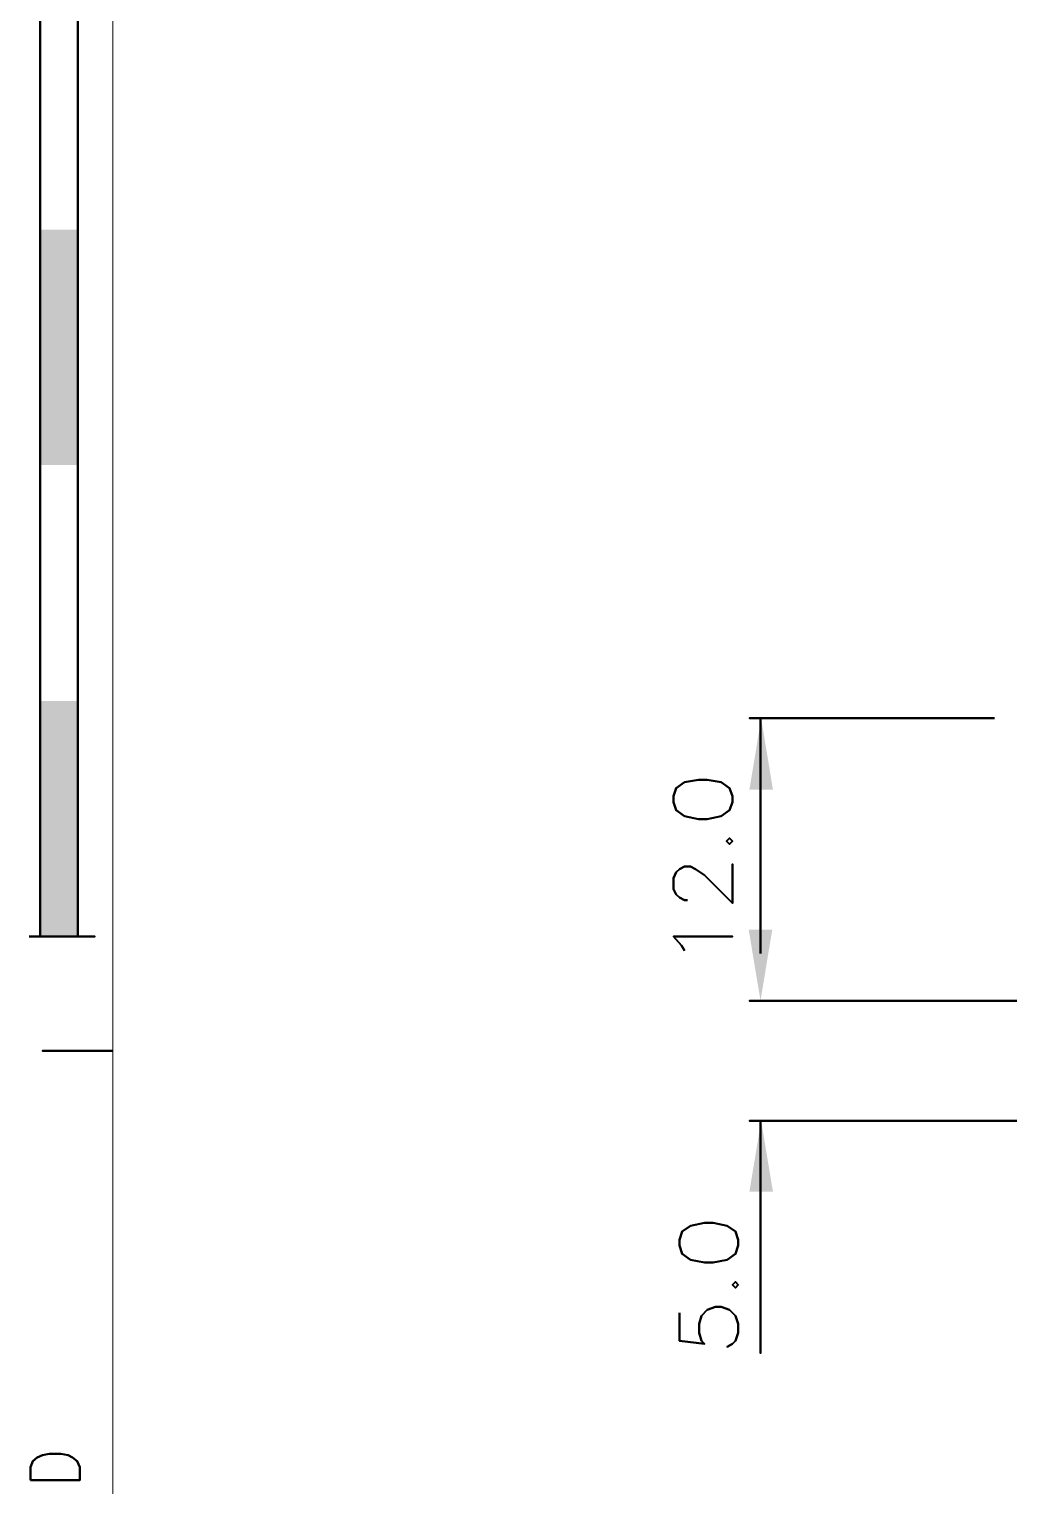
# Model space of a CAD drawing. Header units: millimetres. Extents: x 20 to 2064, y 18 to 2964.
# Drawn here: x 27 to 492, y 1304 to 1995 of the extents above; entities that cross this region are included whole.
import ezdxf

# ---------------------------------------------------------------- set-up
doc = ezdxf.new("R2010")
doc.units = ezdxf.units.MM
doc.header["$MEASUREMENT"] = 0
doc.layers.get('0').update_dxf_attribs({"linetype": 'CONTINUOUS'})

msp = doc.modelspace()

# ---------------------------------------------------------------- hatches: boundary and pattern name
at = {"true_color": 0x000007}
for points in [[(50.36, 1900.2), (32.15, 1900.2), (32.15, 1788.5), (50.36, 1788.5)], [(50.36, 1676.39), (32.15, 1676.39), (32.15, 1564.62), (50.36, 1564.62)], [(379.96, 1634.32), (374.37, 1667.98), (368.78, 1634.32)], [(374.04, 1534.11), (374.04, 1534.18), (379.63, 1567.78), (368.46, 1567.78)], [(379.96, 1443.45), (374.37, 1477.04), (368.78, 1443.45)]]:
    msp.add_hatch(color=0, dxfattribs=at).paths.add_polyline_path(points)

# ---------------------------------------------------------------- linework, layer by layer
at = {"color": 0, "linetype": 'Continuous', "lineweight": 20, "true_color": 0x000007}
msp.add_lwpolyline([(66.54, 56.81), (66.54, 2963.69)], close=True, dxfattribs=at)
at = {"color": 0, "linetype": 'Continuous', "lineweight": 40, "true_color": 0x000007}
for points in [[(32.15, 1564.62), (32.15, 2682.81)], [(49.97, 1564.62), (49.97, 2682.81)], [(485.09, 1668.31), (368.78, 1668.31)], [(368.78, 1668.31), (368.78, 1668.31)], [(374.04, 1556.53), (374.04, 1668.31)], [(374.04, 1668.31), (374.04, 1668.31)], [(334.07, 1635.04), (332.69, 1631.16)], [(337.95, 1637.87), (334.07, 1635.04)], [(334.07, 1635.04), (334.07, 1635.04)], [(344.59, 1638.92), (337.95, 1637.87)], [(337.95, 1637.87), (337.95, 1637.87)], [(348.8, 1638.92), (344.59, 1638.92)], [(344.59, 1638.92), (344.59, 1638.92)], [(355.44, 1637.87), (348.8, 1638.92)], [(348.8, 1638.92), (348.8, 1638.92)], [(359.32, 1635.04), (355.44, 1637.87)], [(355.44, 1637.87), (355.44, 1637.87)], [(360.7, 1631.16), (359.32, 1635.04)], [(359.32, 1635.04), (359.32, 1635.04)], [(332.69, 1631.16), (332.69, 1631.16)], [(332.69, 1631.16), (332.69, 1628.4)], [(332.69, 1628.4), (334.07, 1624.52)], [(332.69, 1628.4), (332.69, 1628.4)], [(359.32, 1624.52), (360.7, 1628.4)], [(360.7, 1628.4), (360.7, 1631.16)], [(360.7, 1631.16), (360.7, 1631.16)], [(360.7, 1628.4), (360.7, 1628.4)], [(334.07, 1624.52), (334.07, 1624.52)], [(334.07, 1624.52), (337.95, 1621.76)], [(337.95, 1621.76), (337.95, 1621.76)], [(337.95, 1621.76), (344.59, 1620.31)], [(344.59, 1620.31), (344.59, 1620.31)], [(344.59, 1620.31), (348.8, 1620.31)], [(348.8, 1620.31), (355.44, 1621.76)], [(348.8, 1620.31), (348.8, 1620.31)], [(355.44, 1621.76), (359.32, 1624.52)], [(355.44, 1621.76), (355.44, 1621.76)], [(359.32, 1624.52), (359.32, 1624.52)], [(359.32, 1611.24), (357.94, 1609.79)], [(357.94, 1609.79), (359.32, 1608.41)], [(357.94, 1609.79), (357.94, 1609.79)], [(360.7, 1609.79), (359.32, 1611.24)], [(359.32, 1611.24), (359.32, 1611.24)], [(359.32, 1608.41), (360.7, 1609.79)], [(359.32, 1608.41), (359.32, 1608.41)], [(360.7, 1609.79), (360.7, 1609.79)], [(335.52, 1596.51), (337.95, 1597.89)], [(337.95, 1597.89), (337.95, 1597.89)], [(337.95, 1597.89), (340.78, 1597.89)], [(340.78, 1597.89), (340.78, 1597.89)], [(340.78, 1597.89), (343.21, 1596.51)], [(360.7, 1580.4), (360.7, 1598.94)], [(360.7, 1598.94), (360.7, 1598.94)], [(332.69, 1592.3), (334.07, 1595.13)], [(332.69, 1587.04), (332.69, 1592.3)], [(332.69, 1592.3), (332.69, 1592.3)], [(334.07, 1595.13), (335.52, 1596.51)], [(334.07, 1595.13), (334.07, 1595.13)], [(335.52, 1596.51), (335.52, 1596.51)], [(343.21, 1596.51), (343.21, 1596.51)], [(343.21, 1596.51), (347.42, 1593.68)], [(347.42, 1593.68), (347.42, 1593.68)], [(347.42, 1593.68), (360.7, 1580.4)], [(334.07, 1584.61), (332.69, 1587.04)], [(332.69, 1587.04), (332.69, 1587.04)], [(335.52, 1583.16), (334.07, 1584.61)], [(334.07, 1584.61), (334.07, 1584.61)], [(337.95, 1581.78), (335.52, 1583.16)], [(335.52, 1583.16), (335.52, 1583.16)], [(339.33, 1581.78), (337.95, 1581.78)], [(337.95, 1581.78), (337.95, 1581.78)], [(360.7, 1580.4), (360.7, 1580.4)], [(26.89, 1564.62), (58.06, 1564.62)], [(58.06, 1564.62), (58.06, 1564.62)], [(336.57, 1560.41), (332.69, 1564.62)], [(332.69, 1564.62), (332.69, 1564.62)], [(332.69, 1564.62), (360.7, 1564.62)], [(360.7, 1564.62), (360.7, 1564.62)], [(337.95, 1557.98), (336.57, 1560.41)], [(336.57, 1560.41), (336.57, 1560.41)], [(587.73, 1534.11), (368.78, 1534.11)], [(368.78, 1534.11), (368.78, 1534.11)], [(66.47, 1510.31), (33.2, 1510.31)], [(33.2, 1510.31), (33.2, 1510.31)], [(642.36, 1477.04), (368.78, 1477.04)], [(368.78, 1477.04), (368.78, 1477.04)], [(374.04, 1477.04), (374.04, 1366.72)], [(340.78, 1427.27), (336.9, 1424.51)], [(347.42, 1428.72), (340.78, 1427.27)], [(340.78, 1427.27), (340.78, 1427.27)], [(351.62, 1428.72), (347.42, 1428.72)], [(347.42, 1428.72), (347.42, 1428.72)], [(358.26, 1427.27), (351.62, 1428.72)], [(351.62, 1428.72), (351.62, 1428.72)], [(362.14, 1424.51), (358.26, 1427.27)], [(358.26, 1427.27), (358.26, 1427.27)], [(336.9, 1424.51), (335.52, 1420.63)], [(335.52, 1420.63), (335.52, 1420.63)], [(335.52, 1420.63), (335.52, 1417.87)], [(335.52, 1417.87), (336.9, 1413.99)], [(335.52, 1417.87), (335.52, 1417.87)], [(336.9, 1424.51), (336.9, 1424.51)], [(363.52, 1420.63), (362.14, 1424.51)], [(362.14, 1424.51), (362.14, 1424.51)], [(362.14, 1413.99), (363.52, 1417.87)], [(363.52, 1417.87), (363.52, 1420.63)], [(363.52, 1420.63), (363.52, 1420.63)], [(363.52, 1417.87), (363.52, 1417.87)], [(336.9, 1413.99), (336.9, 1413.99)], [(336.9, 1413.99), (340.78, 1411.16)], [(340.78, 1411.16), (340.78, 1411.16)], [(340.78, 1411.16), (347.42, 1409.78)], [(351.62, 1409.78), (358.26, 1411.16)], [(358.26, 1411.16), (362.14, 1413.99)], [(358.26, 1411.16), (358.26, 1411.16)], [(362.14, 1413.99), (362.14, 1413.99)], [(347.42, 1409.78), (347.42, 1409.78)], [(347.42, 1409.78), (351.62, 1409.78)], [(351.62, 1409.78), (351.62, 1409.78)], [(362.14, 1400.64), (360.7, 1399.26)], [(360.7, 1399.26), (362.14, 1397.88)], [(360.7, 1399.26), (360.7, 1399.26)], [(363.52, 1399.26), (362.14, 1400.64)], [(362.14, 1400.64), (362.14, 1400.64)], [(362.14, 1397.88), (363.52, 1399.26)], [(362.14, 1397.88), (362.14, 1397.88)], [(363.52, 1399.26), (363.52, 1399.26)], [(335.52, 1385.98), (335.52, 1372.64)], [(344.98, 1380.72), (346.04, 1384.54)], [(346.04, 1384.54), (348.8, 1387.36)], [(346.04, 1384.54), (346.04, 1384.54)], [(348.8, 1387.36), (352.68, 1388.74)], [(348.8, 1387.36), (348.8, 1387.36)], [(352.68, 1388.74), (352.68, 1388.74)], [(352.68, 1388.74), (355.44, 1388.74)], [(355.44, 1388.74), (355.44, 1388.74)], [(355.44, 1388.74), (359.32, 1387.36)], [(359.32, 1387.36), (359.32, 1387.36)], [(359.32, 1387.36), (362.14, 1384.54)], [(362.14, 1384.54), (362.14, 1384.54)], [(362.14, 1384.54), (363.52, 1380.72)], [(344.98, 1376.51), (344.98, 1380.72)], [(344.98, 1380.72), (344.98, 1380.72)], [(346.04, 1372.64), (344.98, 1376.51)], [(344.98, 1376.51), (344.98, 1376.51)], [(363.52, 1376.51), (362.14, 1372.64)], [(363.52, 1380.72), (363.52, 1380.72)], [(363.52, 1380.72), (363.52, 1376.51)], [(363.52, 1376.51), (363.52, 1376.51)], [(335.52, 1372.64), (335.52, 1372.64)], [(335.52, 1372.64), (347.42, 1371.25)], [(347.42, 1371.25), (346.04, 1372.64)], [(346.04, 1372.64), (346.04, 1372.64)], [(347.42, 1371.25), (347.42, 1371.25)], [(360.7, 1371.25), (358.26, 1369.87)], [(358.26, 1369.87), (358.26, 1369.87)], [(362.14, 1372.64), (360.7, 1371.25)], [(360.7, 1371.25), (360.7, 1371.25)], [(362.14, 1372.64), (362.14, 1372.64)], [(374.04, 1366.72), (374.04, 1366.72)], [(27.55, 1312.74), (28.6, 1315.57)], [(28.6, 1315.57), (30.7, 1317.28)], [(28.6, 1315.57), (28.6, 1315.57)], [(30.7, 1317.28), (33.2, 1318.33)], [(30.7, 1317.28), (30.7, 1317.28)], [(33.2, 1318.33), (36.36, 1319.05)], [(33.2, 1318.33), (33.2, 1318.33)], [(36.36, 1319.05), (36.36, 1319.05)], [(36.36, 1319.05), (41.95, 1319.05)], [(41.95, 1319.05), (41.95, 1319.05)], [(41.95, 1319.05), (45.43, 1318.33)], [(45.43, 1318.33), (45.43, 1318.33)], [(45.43, 1318.33), (47.54, 1317.28)], [(47.54, 1317.28), (47.54, 1317.28)], [(47.54, 1317.28), (49.64, 1315.57)], [(49.64, 1315.57), (49.64, 1315.57)], [(49.64, 1315.57), (51.02, 1312.74)], [(27.55, 1306.43), (27.55, 1312.74)], [(27.55, 1312.74), (27.55, 1312.74)], [(51.02, 1312.74), (51.02, 1312.74)], [(51.02, 1312.74), (51.02, 1306.43)], [(27.55, 1306.43), (51.02, 1306.43)], [(51.02, 1306.43), (51.02, 1306.43)], [(51.02, 1306.43), (51.02, 1306.43)]]:
    msp.add_lwpolyline(points, close=True, dxfattribs=at)

doc.saveas('drawing.dxf')
